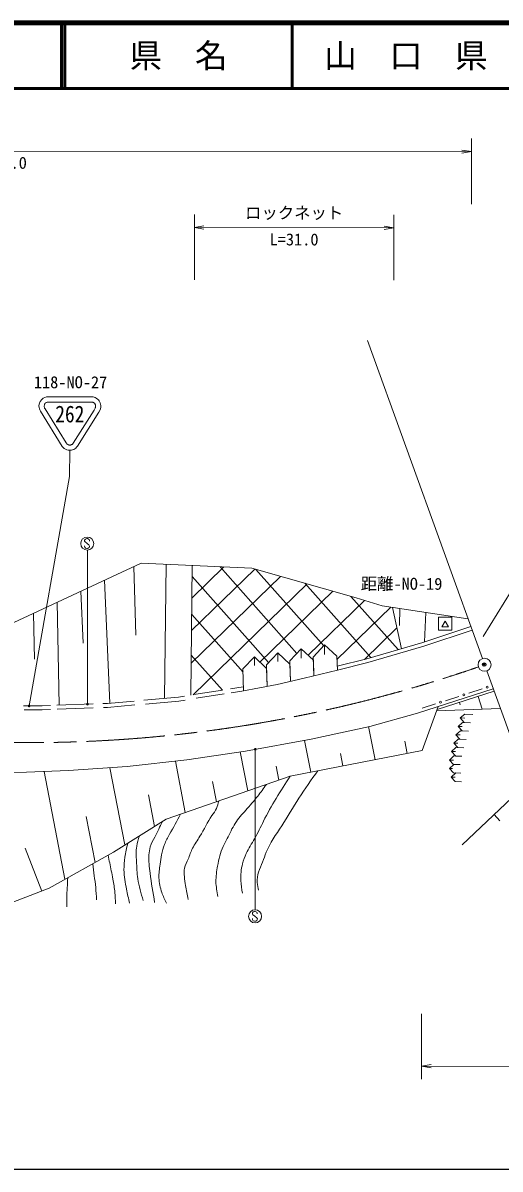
# Model space of a CAD drawing. Units: millimetres, scale not verified. Extents: x 40000 to 680000, y 20000 to 380000.
# Drawn here: x 291836 to 364778, y 205000 to 380000 of the extents above; entities that cross this region are included whole.
import ezdxf
from ezdxf.enums import TextEntityAlignment as Align

# ---------------------------------------------------------------- set-up
doc = ezdxf.new("R2010")
doc.units = ezdxf.units.MM
doc.header["$LTSCALE"] = 1000
doc.header["$PDMODE"] = 32
doc.header["$PDSIZE"] = 500
doc.linetypes.add('CHAIN', pattern=[18.5, 12, -1.5, 3.5, -1.5])
for name, color, linetype, lineweight in [('M-BGD', 7, 'Continuous', 13), ('M-BMK', 2, 'CHAIN', 13), ('M-BMK-SRVR', 3, 'Continuous', 13), ('M-STR-HTXT', 7, 'Continuous', 13), ('M-STR-STR3', 7, 'Continuous', 13), ('M-STR-STRC', 7, 'Continuous', 13), ('M-TTL', 2, 'Continuous', 140), ('M-TTL-BAND', 7, 'Continuous', 25), ('M-TTL-LINE', 7, 'Continuous', 50)]:
    doc.layers.add(name, color=color, linetype=linetype, lineweight=lineweight)
doc.layers.add('M-OTRS', color=6, linetype='Continuous')
doc.layers.add('M-TTL-TXT', color=7, linetype='Continuous')
doc.styles.add('ＭＳ ゴシック', font='')
doc.styles.get('ＭＳ ゴシック').set_extended_font_data('MS Gothic')

# ---------------------------------------------------------------- blocks, each defined once
blk = doc.blocks.new('open_arrow')
at = {"color": 0, "linetype": 'Continuous', "lineweight": -2}
blk.add_lwpolyline([(7.5, 1.25), (0, 0), (7.5, -1.25)], dxfattribs=at)
blk = doc.blocks.new('filled_dot')
at = {"color": 0, "linetype": 'Continuous', "lineweight": -2, "const_width": 1.25}
blk.add_lwpolyline([(-0.625, 0, 1), (0.625, 0, 1)], format="xyb", close=True, dxfattribs=at)

msp = doc.modelspace()

# ---------------------------------------------------------------- linework, layer by layer
at = {"layer": 'M-BGD'}
for p, q in [((289675, 288087), (309904, 297512)), ((309904, 297512), (326838, 296734)), ((309102, 286496), (308794, 296995)), ((313504, 276872), (313723, 297336)), ((317513, 277361), (317719, 297153)), ((327266, 296612), (317616, 287237)), ((322575, 296930), (317667, 292162)), ((321968, 296957), (333730, 283743)), ((326838, 296734), (342754, 292219)), ((327465, 296556), (337832, 284908)), ((305121, 276126), (304326, 294913)), ((331204, 295495), (317564, 282245)), ((317702, 295488), (329400, 282345)), ((335277, 294340), (317854, 277415)), ((334921, 294441), (345023, 283092)), ((301063, 285310), (300700, 293224)), ((339214, 293223), (328074, 282402)), ((341947, 292448), (349193, 284307)), ((297367, 275820), (297074, 291534)), ((344031, 291825), (335422, 283462)), ((348051, 290789), (339841, 282813)), ((342754, 292219), (346772, 290979)), ((346772, 290979), (359864, 289035)), ((348331, 290748), (349697, 284454)), ((349388, 287973), (349451, 290581)), ((293596, 282832), (293449, 289845)), ((317641, 289655), (325482, 280846)), ((353221, 285491), (353428, 289991)), ((349003, 287652), (344028, 282818)), ((352962, 285406), (360302, 287825)), ((353140, 284833), (360506, 287260)), ((344399, 282909), (352962, 285406)), ((330807, 283826), (329061, 281987)), ((330807, 283826), (330805, 282493)), ((330807, 283826), (332661, 282076)), ((334380, 284436), (332644, 282584)), ((334380, 284436), (334378, 283030)), ((334380, 284436), (336240, 282697)), ((337953, 285039), (336223, 283181)), ((337953, 285039), (337951, 283567)), ((337953, 285039), (339821, 283305)), ((344554, 282330), (353140, 284833)), ((317577, 283465), (322333, 278121)), ((327233, 283209), (325472, 281391)), ((327233, 283209), (327231, 281908)), ((327233, 283209), (329076, 281440)), ((329061, 281987), (329151, 278700)), ((332644, 282584), (332748, 279457)), ((332661, 282076), (332747, 279477)), ((336223, 283181), (336327, 280305)), ((336240, 282697), (336326, 280332)), ((339821, 283305), (339906, 281188)), ((339881, 281800), (344399, 282909)), ((339906, 281188), (344554, 282330)), ((325472, 281391), (325533, 278025)), ((329076, 281440), (329151, 278700)), ((334836, 279936), (339906, 281188)), ((323545, 278312), (325522, 278624)), ((325294, 277981), (330718, 278992)), ((330718, 278992), (334836, 279936)), ((352176, 274625), (363730, 278342)), ((360000, 277668), (362044, 278325)), ((310313, 276588), (315602, 277059)), ((315602, 277059), (316534, 277206)), ((315675, 276464), (316662, 276619)), ((317988, 277436), (322371, 278127)), ((318337, 276883), (322595, 277555)), ((323678, 277726), (325294, 277981)), ((355146, 275161), (363866, 277966)), ((356424, 276517), (358467, 277175)), ((362029, 275244), (361407, 277175)), ((291919, 275710), (294772, 275724)), ((292009, 275111), (294784, 275124)), ((294772, 275724), (296035, 275771)), ((294784, 275124), (296062, 275171)), ((297004, 275807), (302569, 276012)), ((297050, 275208), (302572, 275412)), ((304058, 276067), (304750, 276093)), ((304134, 275469), (304788, 275493)), ((304750, 276093), (308835, 276456)), ((304788, 275493), (308921, 275862)), ((310588, 276010), (315675, 276464)), ((352847, 275367), (354891, 276024)), ((352882, 268898), (355317, 275636)), ((355084, 274991), (364813, 275345)), ((358671, 275883), (358551, 276256)), ((344841, 272589), (352176, 274625)), ((358351, 272589), (359041, 273196)), ((358680, 273873), (359376, 274475)), ((358680, 273873), (359285, 273180)), ((358680, 273873), (359395, 273872)), ((359041, 273196), (360254, 273116)), ((359285, 273180), (360254, 273116)), ((359376, 274475), (360587, 274385)), ((335903, 270623), (344841, 272589)), ((344677, 272553), (345657, 267498)), ((358022, 271305), (358706, 271917)), ((358022, 271305), (358637, 270624)), ((358022, 271305), (358658, 271304)), ((358351, 272589), (358961, 271902)), ((358351, 272589), (358986, 272588)), ((358706, 271917), (359922, 271847)), ((358961, 271902), (359922, 271847)), ((325840, 268829), (335903, 270623)), ((334900, 270444), (335839, 265596)), ((350199, 270341), (350565, 268449)), ((357694, 270021), (358371, 270637)), ((357694, 270021), (358313, 269347)), ((357694, 270021), (358317, 270020)), ((358371, 270637), (359589, 270578)), ((358637, 270624), (359589, 270578)), ((316903, 267477), (325840, 268829)), ((325050, 268709), (326206, 262743)), ((332678, 264983), (352882, 268898)), ((340381, 268439), (340748, 266547)), ((357035, 267453), (357700, 268079)), ((357365, 268737), (358035, 269358)), ((357365, 268737), (357988, 268070)), ((357365, 268737), (357964, 268736)), ((357700, 268079), (358923, 268040)), ((357988, 268070), (358923, 268040)), ((358035, 269358), (359256, 269309)), ((358313, 269347), (359256, 269309)), ((298814, 265847), (307786, 266472)), ((305147, 266288), (307433, 254492)), ((307786, 266472), (316903, 267477)), ((315140, 267282), (316660, 259439)), ((330564, 266536), (330979, 264395)), ((357024, 266162), (357693, 266789)), ((357024, 266162), (357644, 265496)), ((357024, 266162), (357501, 266161)), ((357035, 267453), (357663, 266790)), ((357035, 267453), (357635, 267452)), ((357663, 266790), (358667, 266764)), ((357693, 266789), (358667, 266764)), ((284434, 265548), (292387, 265601)), ((292387, 265601), (298814, 265847)), ((295074, 265704), (298264, 249243)), ((313731, 258425), (332678, 264983)), ((357313, 264863), (357987, 265484)), ((357313, 264863), (357925, 264192)), ((357313, 264863), (357905, 264862)), ((357644, 265496), (358780, 265457)), ((357987, 265484), (358780, 265457)), ((320837, 264167), (321433, 261091)), ((357925, 264192), (358893, 264150)), ((358989, 254510), (367543, 262609)), ((311046, 262130), (311976, 257329)), ((364749, 258181), (363859, 259121)), ((301502, 258814), (302858, 251817)), ((305677, 253396), (313731, 258425)), ((292188, 253984), (294707, 247447)), ((295835, 247882), (305677, 253396)), ((286591, 244319), (295835, 247882))]:
    msp.add_line(p, q, dxfattribs=at)
for centre in [(362810, 278572), (359234, 277421), (355657, 276271)]:
    msp.add_circle(centre, 150, dxfattribs=at)
for points, knots in [([(332690, 264985), (331248, 262744), (329807, 260502), (328615, 258125), (328167, 257230), (327754, 256317), (327257, 255446), (326824, 254687), (326327, 253961), (325957, 253171), (325724, 252674), (325542, 252151), (325407, 251616), (325197, 250778), (325101, 249909), (325144, 249051), (325177, 248403), (325289, 247761), (325401, 247119)], [0, 0, 0, 0, 1, 1, 1, 2, 2, 2, 3, 3, 3, 4, 4, 4, 5, 5, 5, 6, 6, 6, 6]), ([(336925, 265806), (335927, 264432), (334929, 263059), (334016, 261634), (333122, 260239), (332310, 258795), (331398, 257397), (330541, 256082), (329595, 254808), (329018, 253362), (328822, 252872), (328668, 252363), (328473, 251870), (328270, 251361), (328023, 250870), (327860, 250344), (327700, 249831), (327621, 249284), (327654, 248750), (327679, 248350), (327768, 247956), (327856, 247562)], [0, 0, 0, 0, 1, 1, 1, 2, 2, 2, 3, 3, 3, 4, 4, 4, 5, 5, 5, 6, 6, 6, 7, 7, 7, 7]), ([(329055, 263729), (328621, 263122), (328187, 262515), (327727, 261931), (327150, 261198), (326531, 260501), (325908, 259800), (325334, 259154), (324756, 258506), (324292, 257785), (323816, 257048), (323459, 256235), (323049, 255452), (322843, 255059), (322624, 254673), (322442, 254271), (322016, 253330), (321794, 252305), (321602, 251275), (321454, 250478), (321324, 249679), (321340, 248883), (321355, 248122), (321504, 247364), (321654, 246606)], [0, 0, 0, 0, 1, 1, 1, 2, 2, 2, 3, 3, 3, 4, 4, 4, 5, 5, 5, 6, 6, 6, 7, 7, 7, 8, 8, 8, 8]), ([(317079, 246177), (316952, 246883), (316825, 247588), (316709, 248292), (316636, 248735), (316567, 249178), (316524, 249630), (316481, 250078), (316464, 250536), (316557, 250967), (316658, 251440), (316891, 251882), (317087, 252335), (317326, 252886), (317511, 253452), (317774, 253982), (318090, 254621), (318517, 255206), (318896, 255816), (319541, 256856), (320045, 257968), (320735, 258985), (320977, 259342), (321242, 259688), (321421, 260073), (321583, 260424), (321674, 260808), (321764, 261192)], [0, 0, 0, 0, 1, 1, 1, 2, 2, 2, 3, 3, 3, 4, 4, 4, 5, 5, 5, 6, 6, 6, 7, 7, 7, 8, 8, 8, 9, 9, 9, 9]), ([(315933, 259187), (315377, 258170), (314821, 257154), (314262, 256133), (313979, 255615), (313695, 255096), (313483, 254548), (313289, 254047), (313154, 253521), (313045, 252993), (312945, 252509), (312865, 252022), (312794, 251532), (312694, 250842), (312611, 250145), (312636, 249449), (312663, 248698), (312817, 247948), (313069, 247240), (313266, 246683), (313524, 246152), (313782, 245622)], [0, 0, 0, 0, 1, 1, 1, 2, 2, 2, 3, 3, 3, 4, 4, 4, 5, 5, 5, 6, 6, 6, 7, 7, 7, 7]), ([(313174, 258077), (312789, 257280), (312403, 256483), (311989, 255692), (311734, 255206), (311467, 254721), (311308, 254200), (311188, 253807), (311130, 253393), (311103, 252979), (311043, 252048), (311146, 251120), (311269, 250197), (311469, 248695), (311722, 247206), (311976, 245718)], [0, 0, 0, 0, 1, 1, 1, 2, 2, 2, 3, 3, 3, 4, 4, 4, 5, 5, 5, 5]), ([(309648, 255875), (309481, 255353), (309315, 254830), (309232, 254295), (309115, 253543), (309165, 252768), (309201, 251996), (309243, 251102), (309266, 250212), (309391, 249337), (309553, 248204), (309885, 247094), (310218, 245985)], [0, 0, 0, 0, 1, 1, 1, 2, 2, 2, 3, 3, 3, 4, 4, 4, 4]), ([(307865, 254762), (307702, 254047), (307539, 253333), (307429, 252608), (307334, 251976), (307279, 251335), (307288, 250697), (307303, 249702), (307473, 248712), (307672, 247733), (307818, 247018), (307979, 246309), (308140, 245600)], [0, 0, 0, 0, 1, 1, 1, 2, 2, 2, 3, 3, 3, 4, 4, 4, 4]), ([(304864, 252940), (305025, 252138), (305186, 251335), (305349, 250533), (305434, 250118), (305519, 249703), (305597, 249287), (305725, 248599), (305832, 247906), (305899, 247209), (305952, 246648), (305980, 246084), (306007, 245520)], [0, 0, 0, 0, 1, 1, 1, 2, 2, 2, 3, 3, 3, 4, 4, 4, 4]), ([(302510, 251621), (302587, 251011), (302664, 250400), (302745, 249789), (302823, 249199), (302905, 248609), (302964, 248016), (303027, 247381), (303064, 246743), (303100, 246105)], [0, 0, 0, 0, 1, 1, 1, 2, 2, 2, 3, 3, 3, 3]), ([(298692, 249483), (298666, 248969), (298640, 248455), (298611, 247941), (298583, 247443), (298553, 246946), (298541, 246448), (298530, 245985), (298535, 245521), (298539, 245057)], [0, 0, 0, 0, 1, 1, 1, 2, 2, 2, 3, 3, 3, 3])]:
    msp.add_open_spline(points, degree=3, knots=knots, dxfattribs=at)
at = {"layer": 'M-BMK'}
msp.add_arc((292738, 480110), 210000, 267.35567, 289.10238, dxfattribs=at)
at = {"layer": 'M-BMK-SRVR'}
for p, q in [((344514, 331492), (362066, 282944)), ((376741, 309968), (362169, 286291)), ((362746, 281063), (374480, 248608))]:
    msp.add_line(p, q, dxfattribs=at)
msp.add_circle((362406, 282003), 1000, dxfattribs=at)
at = {"layer": 'M-OTRS'}
msp.add_point((362350, 282031), dxfattribs=at)
at = {"layer": 'M-STR-HTXT'}
for p, q in [((355384, 289277), (355381, 287277)), ((357384, 289274), (355384, 289277)), ((357381, 287274), (357384, 289274)), ((355381, 287277), (357381, 287274)), ((355873, 287803), (356383, 288676)), ((356873, 287802), (355873, 287803)), ((356873, 287802), (356383, 288676))]:
    msp.add_line(p, q, dxfattribs=at)
at = {"layer": 'M-STR-STR3'}
for p, q in [((360388, 352346), (360401, 362346)), ((215786, 360540), (360399, 360346)), ((318051, 340762), (318064, 350762)), ((348518, 340721), (348532, 350721)), ((318061, 348762), (348529, 348721)), ((352785, 228708), (352771, 218708)), ((352774, 220708), (405629, 220637))]:
    msp.add_line(p, q, dxfattribs=at)
at = {"layer": 'M-STR-STRC'}
for p, q in [((294475, 322214), (294368, 321941)), ((294715, 322523), (294475, 322214)), ((294715, 322523), (294949, 322698)), ((294949, 322698), (295181, 322822)), ((295450, 322891), (295181, 322822)), ((295310, 321969), (295379, 322021)), ((295379, 322021), (295459, 322064)), ((295450, 322891), (296059, 322912)), ((295459, 322064), (295534, 322087)), ((295534, 322087), (295630, 322111)), ((295630, 322111), (295775, 322112)), ((295775, 322112), (302304, 322103)), ((296059, 322912), (302129, 322904)), ((302129, 322904), (302572, 322897)), ((302304, 322103), (302387, 322101)), ((302387, 322101), (302453, 322093)), ((302453, 322093), (302502, 322078)), ((302502, 322078), (302559, 322060)), ((302559, 322060), (302615, 322033)), ((302572, 322897), (302858, 322804)), ((302615, 322033), (302664, 322006)), ((302664, 322006), (302707, 321975)), ((302858, 322804), (303046, 322713)), ((303046, 322713), (303247, 322575)), ((303247, 322575), (303398, 322436)), ((303398, 322436), (303491, 322309)), ((303491, 322309), (303564, 322202)), ((303564, 322202), (303664, 321993)), ((294330, 321773), (294293, 321517)), ((294293, 321517), (294320, 321270)), ((294320, 321270), (294357, 321089)), ((294368, 321941), (294330, 321773)), ((294357, 321089), (294418, 320905)), ((294418, 320905), (294516, 320697)), ((294516, 320697), (297856, 315335)), ((295103, 321471), (295106, 321548)), ((295112, 321394), (295103, 321471)), ((295106, 321548), (295118, 321629)), ((295132, 321296), (295112, 321394)), ((295118, 321629), (295135, 321706)), ((295163, 321202), (295132, 321296)), ((295135, 321706), (295161, 321772)), ((295161, 321772), (295207, 321852)), ((295220, 321080), (295163, 321202)), ((295207, 321852), (295256, 321915)), ((295220, 321080), (298470, 315864)), ((295256, 321915), (295310, 321969)), ((302713, 320892), (299544, 315838)), ((303461, 320580), (300188, 315357)), ((302707, 321975), (302746, 321949)), ((302775, 320992), (302713, 320892)), ((302746, 321949), (302773, 321924)), ((302773, 321924), (302810, 321885)), ((302868, 321161), (302775, 320992)), ((302810, 321885), (302838, 321846)), ((302838, 321846), (302861, 321813)), ((302861, 321813), (302877, 321784)), ((302901, 321228), (302868, 321161)), ((302877, 321784), (302902, 321733)), ((302920, 321289), (302901, 321228)), ((302902, 321733), (302916, 321690)), ((302916, 321690), (302932, 321626)), ((302932, 321357), (302920, 321289)), ((302932, 321626), (302945, 321567)), ((302942, 321421), (302932, 321357)), ((302947, 321495), (302942, 321421)), ((302945, 321567), (302947, 321495)), ((303638, 320900), (303461, 320580)), ((303699, 321101), (303638, 320900)), ((303664, 321993), (303712, 321806)), ((303738, 321315), (303699, 321101)), ((303712, 321806), (303754, 321602)), ((303754, 321602), (303738, 321315)), ((297856, 315335), (297979, 315194)), ((297979, 315194), (298142, 315037)), ((298142, 315037), (298350, 314906)), ((298470, 315864), (298502, 315816)), ((298502, 315816), (298520, 315791)), ((298520, 315791), (298547, 315760)), ((298547, 315760), (298573, 315733)), ((298573, 315733), (298607, 315700)), ((298607, 315700), (298636, 315675)), ((298636, 315675), (298667, 315652)), ((298667, 315652), (298704, 315629)), ((298704, 315629), (298740, 315610)), ((298740, 315610), (298781, 315592)), ((298781, 315592), (298816, 315577)), ((298816, 315577), (298858, 315565)), ((298858, 315565), (298894, 315554)), ((298894, 315554), (298939, 315550)), ((298939, 315550), (298985, 315547)), ((298985, 315547), (299045, 315546)), ((299045, 315546), (299102, 315551)), ((299102, 315551), (299144, 315559)), ((299144, 315559), (299197, 315573)), ((299197, 315573), (299238, 315587)), ((299238, 315587), (299279, 315608)), ((299279, 315608), (299310, 315626)), ((299310, 315626), (299349, 315652)), ((299349, 315652), (299398, 315689)), ((299398, 315689), (299449, 315736)), ((299449, 315736), (299483, 315768)), ((299483, 315768), (299544, 315838)), ((299784, 314979), (299910, 315073)), ((299910, 315073), (300050, 315201)), ((300188, 315357), (300050, 315201)), ((298350, 314906), (298546, 314822)), ((298546, 314822), (298745, 314764)), ((298745, 314764), (298917, 314749)), ((298917, 314749), (299073, 314745)), ((298989, 314694), (298984, 310755)), ((299073, 314745), (299255, 314762)), ((299255, 314762), (299429, 314806)), ((299429, 314806), (299600, 314867)), ((299600, 314867), (299784, 314979)), ((292782, 275715), (298984, 310755)), ((301396, 301199), (301272, 301015)), ((301272, 301015), (301274, 300883)), ((301588, 301264), (301396, 301199)), ((301709, 301261), (301588, 301264)), ((301959, 301143), (301709, 301261)), ((302023, 301011), (301959, 301143)), ((302022, 300882), (302023, 301011)), ((301273, 300035), (301271, 300156)), ((301313, 299932), (301273, 300035)), ((301274, 300883), (301337, 300754)), ((301397, 299821), (301313, 299932)), ((301337, 300754), (301593, 300572)), ((301584, 299761), (301397, 299821)), ((301718, 299760), (301584, 299761)), ((301593, 300572), (301722, 300440)), ((301697, 275980), (301728, 299503)), ((301818, 299789), (301718, 299760)), ((301722, 300440), (301900, 300324)), ((301960, 299881), (301818, 299789)), ((301900, 300324), (302027, 300123)), ((302021, 300013), (301960, 299881)), ((302027, 300123), (302021, 300013)), ((327355, 269099), (327322, 244588)), ((327042, 244285), (326918, 244101)), ((326918, 244101), (326920, 243969)), ((326920, 243969), (326983, 243840)), ((326983, 243840), (327239, 243658)), ((327234, 244351), (327042, 244285)), ((327355, 244348), (327234, 244351)), ((327239, 243658), (327368, 243526)), ((327605, 244229), (327355, 244348)), ((327368, 243526), (327546, 243410)), ((327546, 243410), (327673, 243210)), ((327669, 244097), (327605, 244229)), ((327668, 243968), (327669, 244097)), ((326919, 243121), (326917, 243242)), ((326959, 243018), (326919, 243121)), ((327043, 242908), (326959, 243018)), ((327230, 242847), (327043, 242908)), ((327364, 242847), (327230, 242847)), ((327464, 242876), (327364, 242847)), ((327606, 242968), (327464, 242876)), ((327667, 243099), (327606, 242968)), ((327673, 243210), (327667, 243099))]:
    msp.add_line(p, q, dxfattribs=at)
for centre in [(301679, 300501), (327325, 243588)]:
    msp.add_circle(centre, 1000, dxfattribs=at)
at = {"layer": 'M-TTL'}
msp.add_line((680000, 380000), (40000, 380000), dxfattribs=at)
at = {"layer": 'M-TTL-BAND'}
msp.add_line((40000, 205000), (579000, 205000), dxfattribs=at)
at = {"layer": 'M-TTL-LINE'}
for p, q in [((297750, 380000), (297750, 370000)), ((298250, 380000), (298250, 370000)), ((333000, 380000), (333000, 370000)), ((40000, 370000), (680000, 370000))]:
    msp.add_line(p, q, dxfattribs=at)

# ---------------------------------------------------------------- block references
at = {"layer": 'M-STR-STR3', "xscale": 193, "yscale": 193}
for p, rotation in [((360399, 360346), 179.9), ((318061, 348762), 359.9), ((348529, 348721), 179.9), ((352774, 220708), 359.9)]:
    msp.add_blockref('open_arrow', p, dxfattribs=dict(at, rotation=rotation))
at = {"layer": 'M-STR-STRC', "xscale": 160, "yscale": 160}
for p, rotation in [((292782, 275715), 80), ((301697, 275980), 89.9), ((327355, 269099), 269.9)]:
    msp.add_blockref('filled_dot', p, dxfattribs=dict(at, rotation=rotation))

# ---------------------------------------------------------------- texts
at = {"layer": 'M-STR-HTXT', "style": 'ＭＳ ゴシック'}
msp.add_text('距離-NO-19', height=1833, rotation=359.923, dxfattribs=at).set_placement((343472, 292907), align=Align.BOTTOM_LEFT)
at = {"layer": 'M-STR-STR3', "style": 'ＭＳ ゴシック'}
for s, p in [('L=149.0', (283713, 357187)), ('ロックネット', (325796, 349548)), ('L=31.0', (329541, 345484))]:
    msp.add_text(s, height=1833, rotation=359.923, dxfattribs=at).set_placement(p, align=Align.BOTTOM_LEFT)
at = {"layer": 'M-STR-STRC', "style": 'ＭＳ ゴシック'}
msp.add_text('118-NO-27', height=1833, rotation=359.923, dxfattribs=at).set_placement((293511, 323682), align=Align.BOTTOM_LEFT)
at = {"layer": 'M-STR-STRC', "style": 'ＭＳ ゴシック', "width": 0.85}
msp.add_text('262', height=2566, rotation=359.923, dxfattribs=at).set_placement((296778, 318240), align=Align.BOTTOM_LEFT)
at = {"layer": 'M-TTL-TXT', "style": 'ＭＳ ゴシック'}
for s, p in [('県\u3000名', (315625, 375000)), ('山\u3000口\u3000県', (350375, 375000))]:
    msp.add_text(s, height=3666, dxfattribs=at).set_placement(p, align=Align.MIDDLE_CENTER)

doc.saveas('drawing.dxf')
